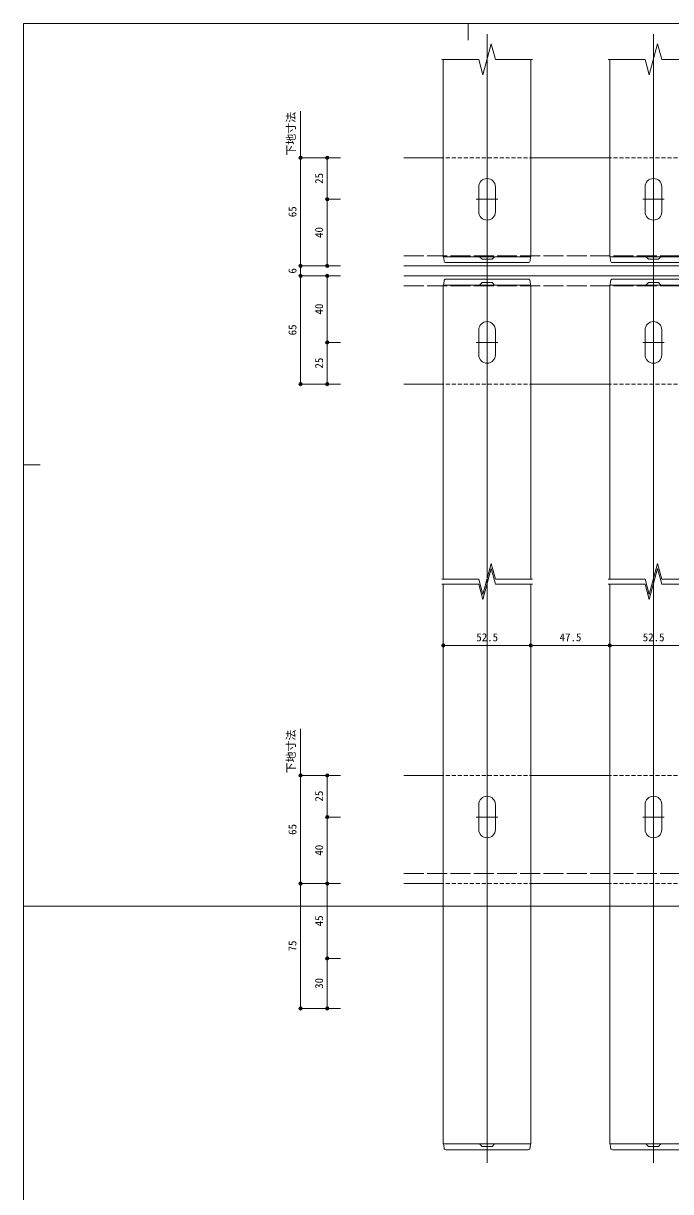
# Model space of a CAD drawing. Units: millimetres on the paper. Extents: x -401 to 401, y -279 to 279.
# Drawn here: x -400.7 to -206.2, y -72.4 to 278.7 of the extents above; entities that cross this region are included whole.
import ezdxf
from ezdxf.enums import TextEntityAlignment as Align

# ---------------------------------------------------------------- set-up
doc = ezdxf.new("R2010")
doc.units = ezdxf.units.MM
doc.linetypes.add('DASHED1', pattern=[1.8, 1.2, -0.6])
doc.linetypes.add('LONG_DASHED1', pattern=[7, 6, -1])
for name, color, linetype, lineweight in [('0-0_A-C01-補助線(非印刷)', 4, 'Continuous', 9), ('0-1_0-A01-枠A', 4, 'Continuous', 9), ('0-4_A-C05-見え掛り_細線', 1, 'Continuous', 9), ('0-7_0', 1, 'Continuous', 9), ('0-A_A-C04-見上げ_見え隠れ線', 4, 'DASHED1', 9), ('0-D_A-C06-見え掛り_中線', 6, 'Continuous', 9), ('0-E_0-A08-芯_他', 4, 'Continuous', 9), ('0-F_A-B05-記号', 2, 'Continuous', 9), ('1-0_Defpoints', 7, 'Continuous', 9), ('1-1_0-A11-寸法_詳細', 5, 'Continuous', 9)]:
    doc.layers.add(name, color=color, linetype=linetype, lineweight=lineweight)
doc.styles.add('ＭＳ ゴシック', font='')
doc.styles.get('ＭＳ ゴシック').set_extended_font_data('MS Gothic')

# ---------------------------------------------------------------- blocks, each defined once
blk = doc.blocks.new('G$C922119EF')
at = {"layer": '0-7_0', "color": 7}
for p, q in [((-5, 7.5), (-5, -7.5)), ((5, -7.5), (5, 7.5))]:
    blk.add_line(p, q, dxfattribs=at)
for centre, start, end in [((0, 7.5), 0, 180), ((0, 7.5), 0, 180), ((0, -7.5), 180, 0)]:
    blk.add_arc(centre, 5, start, end, dxfattribs=at)
at = {"layer": '0-E_0-A08-芯_他'}
for p, q in [((0, -14.411), (0, 14.411)), ((6.46, 0), (-6.46, 0))]:
    blk.add_line(p, q, dxfattribs=at)
blk = doc.blocks.new('G$C15A619A6')
at = {"layer": '0-D_A-C06-見え掛り_中線'}
for p, q in [((-26.25, 533.653), (-26.25, 652.33)), ((26.25, 533.653), (26.25, 652.33)), ((-26.25, 533.653), (-26.05, 533.653)), ((-26.25, 533.653), (26.25, 533.653)), ((-26.05, 533.653), (-25.84, 531.248)), ((-4.5, 533.653), (-3, 532.153)), ((26.05, 533.653), (25.84, 531.248)), ((26.25, 533.653), (26.05, 533.653)), ((-24.644, 530.153), (24.644, 530.153)), ((-24.644, 520.153), (24.644, 520.153)), ((-26.25, 339.924), (-26.25, 516.653)), ((-26.25, 516.653), (-26.05, 516.653)), ((-26.25, 516.653), (26.25, 516.653)), ((-26.05, 516.653), (-25.84, 519.057)), ((-4.5, 516.653), (-3, 518.153)), ((26.05, 516.653), (25.84, 519.057)), ((26.25, 516.653), (26.05, 516.653)), ((26.25, 339.924), (26.25, 516.653)), ((-26.25, 0.402), (-26.25, 336.924)), ((26.25, 0.402), (26.25, 336.924)), ((-26.25, 0.402), (-26.05, 0.402)), ((-26.25, 0.402), (26.25, 0.402)), ((-26.05, 0.402), (-25.84, -2.002)), ((-4.5, 0.402), (-3, -1.098)), ((26.05, 0.402), (25.84, -2.002)), ((26.25, 0.402), (26.05, 0.402)), ((-24.644, -3.098), (24.644, -3.098))]:
    blk.add_line(p, q, dxfattribs=at)
for points in [[(-3, 532.153), (3, 532.153), (4.5, 533.653)], [(-3, 518.153), (3, 518.153), (4.5, 516.653)], [(-3, -1.098), (3, -1.098), (4.5, 0.402)]]:
    blk.add_lwpolyline(points, dxfattribs=at)
for centre, start, end in [((-24.644, 531.353), 185.00134, 270), ((24.644, 531.353), 270, 354.9987), ((-24.644, 518.953), 90, 174.99866), ((24.644, 518.953), 5.0013, 90), ((-24.644, -1.898), 185.00134, 270), ((24.644, -1.898), 270, 354.9987)]:
    blk.add_arc(centre, 1.2, start, end, dxfattribs=at)
at = {"layer": '0-F_A-B05-記号'}
for points in [[(27.25, 652.251), (5, 652.251), (2.5, 661.581), (-2.5, 642.921), (-5, 652.251), (-27.25, 652.251)], [(27.25, 339.924), (5, 339.924), (2.5, 349.254), (-2.5, 330.593), (-5, 339.924), (-27.25, 339.924)], [(27.25, 336.924), (5, 336.924), (2.5, 346.254), (-2.5, 327.593), (-5, 336.924), (-27.25, 336.924)]]:
    blk.add_lwpolyline(points, dxfattribs=at)
at = {"layer": '1-0_Defpoints'}
blk.add_line((0, -11.008), (0, 667.489), dxfattribs=at)
at = {"layer": '0-A_A-C04-見上げ_見え隠れ線'}
for p in [(0, 568.153), (0, 482.153), (0, 196.902)]:
    blk.add_blockref('G$C922119EF', p, dxfattribs=at)
blk = doc.blocks.new('_Dot')
at = {"layer": '0-7_0', "color": 7}
blk.add_line((-0.5, 0), (-1, 0), dxfattribs=at)
for radius in [0.5, 0.25]:
    blk.add_circle((0, 0), radius, dxfattribs=at)

msp = doc.modelspace()

# ---------------------------------------------------------------- linework, layer by layer
at = {"layer": '0-0_A-C01-補助線(非印刷)'}
for p, q in [((-267.111, 278.667), (-267.111, 273.667)), ((-400.667, 146), (-395.667, 146)), ((-400.667, 13.333), (400.667, 13.333)), ((-400.667, 13.333), (-395.667, 13.333))]:
    msp.add_line(p, q, dxfattribs=at)
at = {"layer": '0-1_0-A01-枠A'}
for q in [(400.667, 278.667), (-400.667, -278.667)]:
    msp.add_line((-400.667, 278.667), q, dxfattribs=at)
at = {"layer": '0-4_A-C05-見え掛り_細線'}
for p, q in [((-286.397, 238.291), (-274.522, 238.291)), ((-248.272, 238.291), (-224.522, 238.291)), ((-36.397, 205.791), (-286.397, 205.791)), ((-286.397, 202.791), (-36.397, 202.791)), ((-286.397, 170.291), (-274.522, 170.291)), ((-248.272, 170.291), (-224.522, 170.291)), ((-286.397, 52.665), (-274.522, 52.665)), ((-248.272, 52.665), (-224.522, 52.665)), ((-286.397, 20.165), (-274.522, 20.165)), ((-248.272, 20.165), (-224.522, 20.165))]:
    msp.add_line(p, q, dxfattribs=at)
at = {"layer": '0-A_A-C04-見上げ_見え隠れ線'}
for p, q in [((-286.397, 238.291), (-138.897, 238.291)), ((-286.397, 205.791), (-138.897, 205.791)), ((-286.397, 202.791), (-138.897, 202.791)), ((-286.397, 170.291), (-138.897, 170.291)), ((-286.397, 52.665), (-138.897, 52.665)), ((-286.397, 20.165), (-138.897, 20.165))]:
    msp.add_line(p, q, dxfattribs=at)
at = {"layer": '0-A_A-C04-見上げ_見え隠れ線', "linetype": 'LONG_DASHED1'}
for p, q in [((-286.397, 208.791), (-138.897, 208.791)), ((-286.397, 199.791), (-138.897, 199.791)), ((-286.397, 23.165), (-138.897, 23.165))]:
    msp.add_line(p, q, dxfattribs=at)
at = {"layer": '1-1_0-A11-寸法_詳細'}
for p, q in [((-317.393, 238.291), (-317.393, 252.282)), ((-305.393, 238.291), (-317.393, 238.291)), ((-317.393, 206.791), (-317.393, 237.291)), ((-305.393, 238.291), (-309.393, 238.291)), ((-309.393, 237.291), (-309.393, 226.791)), ((-305.393, 225.791), (-309.393, 225.791)), ((-305.393, 225.791), (-309.393, 225.791)), ((-309.393, 224.791), (-309.393, 206.791)), ((-317.393, 206.791), (-317.393, 207.791)), ((-305.393, 205.791), (-317.393, 205.791)), ((-317.393, 205.791), (-317.393, 202.791)), ((-305.393, 205.791), (-317.393, 205.791)), ((-305.393, 205.791), (-309.393, 205.791)), ((-305.393, 202.791), (-317.393, 202.791)), ((-305.393, 202.791), (-317.393, 202.791)), ((-317.393, 201.791), (-317.393, 200.791)), ((-317.393, 171.291), (-317.393, 201.791)), ((-305.393, 202.791), (-309.393, 202.791)), ((-309.393, 201.791), (-309.393, 183.791)), ((-305.393, 182.791), (-309.393, 182.791)), ((-305.393, 182.791), (-309.393, 182.791)), ((-309.393, 181.791), (-309.393, 171.291)), ((-305.393, 170.291), (-317.393, 170.291)), ((-305.393, 170.291), (-309.393, 170.291)), ((-274.522, 95.721), (-274.522, 91.721)), ((-248.272, 95.721), (-248.272, 91.721)), ((-248.272, 95.721), (-248.272, 91.721)), ((-224.522, 95.721), (-224.522, 91.721)), ((-224.522, 95.721), (-224.522, 91.721)), ((-273.522, 91.721), (-249.272, 91.721)), ((-247.272, 91.721), (-225.522, 91.721)), ((-223.522, 91.721), (-199.272, 91.721)), ((-317.393, 52.665), (-317.393, 66.657)), ((-305.393, 52.665), (-317.393, 52.665)), ((-305.393, 52.665), (-309.393, 52.665)), ((-317.393, 21.165), (-317.393, 51.665)), ((-309.393, 51.665), (-309.393, 41.165)), ((-305.393, 40.165), (-309.393, 40.165)), ((-305.393, 40.165), (-309.393, 40.165)), ((-309.393, 39.165), (-309.393, 21.165)), ((-305.393, 20.165), (-317.393, 20.165)), ((-305.393, 20.165), (-317.393, 20.165)), ((-317.393, -16.335), (-317.393, 19.165)), ((-305.393, 20.165), (-309.393, 20.165)), ((-305.393, 20.165), (-309.393, 20.165)), ((-309.393, 19.165), (-309.393, -1.335)), ((-305.393, -2.335), (-309.393, -2.335)), ((-305.393, -2.335), (-309.393, -2.335)), ((-309.393, -3.335), (-309.393, -16.335)), ((-305.393, -17.335), (-317.393, -17.335)), ((-305.393, -17.335), (-309.393, -17.335))]:
    msp.add_line(p, q, dxfattribs=at)

# ---------------------------------------------------------------- block references
at = {"layer": '0-D_A-C06-見え掛り_中線', "xscale": 0.5, "yscale": 0.5}
for p in [(-261.397, -58.286), (-211.397, -58.286)]:
    msp.add_blockref('G$C15A619A6', p, dxfattribs=at)
at = {"layer": '1-1_0-A11-寸法_詳細'}
for p, rotation in [((-317.393, 238.291), 90), ((-309.393, 238.291), 90), ((-309.393, 225.791), 270), ((-309.393, 225.791), 90), ((-317.393, 205.791), 270), ((-317.393, 205.791), 270), ((-309.393, 205.791), 270), ((-317.393, 202.791), 90), ((-317.393, 202.791), 90), ((-309.393, 202.791), 90), ((-309.393, 182.791), 270), ((-309.393, 182.791), 90), ((-317.393, 170.291), 270), ((-309.393, 170.291), 270), ((-274.522, 91.721), 180), ((-248.272, 91.721), 180), ((-224.522, 91.721), 180), ((-317.393, 52.665), 90), ((-309.393, 52.665), 90), ((-309.393, 40.165), 270), ((-309.393, 40.165), 90), ((-317.393, 20.165), 270), ((-309.393, 20.165), 270), ((-317.393, 20.165), 90), ((-309.393, 20.165), 90), ((-309.393, -2.335), 270), ((-309.393, -2.335), 90), ((-317.393, -17.335), 270), ((-309.393, -17.335), 270)]:
    msp.add_blockref('_Dot', p, dxfattribs=dict(at, rotation=rotation))
for p in [(-248.272, 91.721), (-224.522, 91.721)]:
    msp.add_blockref('_Dot', p, dxfattribs=at)

# ---------------------------------------------------------------- texts
at = {"layer": '1-1_0-A11-寸法_詳細', "style": 'ＭＳ ゴシック'}
for s, p in [('下地寸法', (-318.356, 238.927)), ('25', (-309.93, 230.435)), ('65', (-317.93, 220.422)), ('40', (-309.93, 214.178)), ('6', (-317.93, 203.478)), ('40', (-309.93, 191.178)), ('65', (-317.93, 184.922)), ('25', (-309.93, 174.935)), ('下地寸法', (-318.356, 53.302)), ('25', (-309.93, 44.81)), ('65', (-317.93, 34.797)), ('40', (-309.93, 28.553)), ('45', (-309.93, 7.335)), ('75', (-317.93, -0.215)), ('30', (-309.93, -11.466))]:
    msp.add_text(s, height=2.405, rotation=90, dxfattribs=at).set_placement(p, align=Align.BOTTOM_LEFT)
for s, p in [('52.5', (-264.622, 92.259)), ('47.5', (-239.602, 92.259)), ('52.5', (-214.622, 92.259))]:
    msp.add_text(s, height=2.405, dxfattribs=at).set_placement(p, align=Align.BOTTOM_LEFT)

doc.saveas('drawing.dxf')
